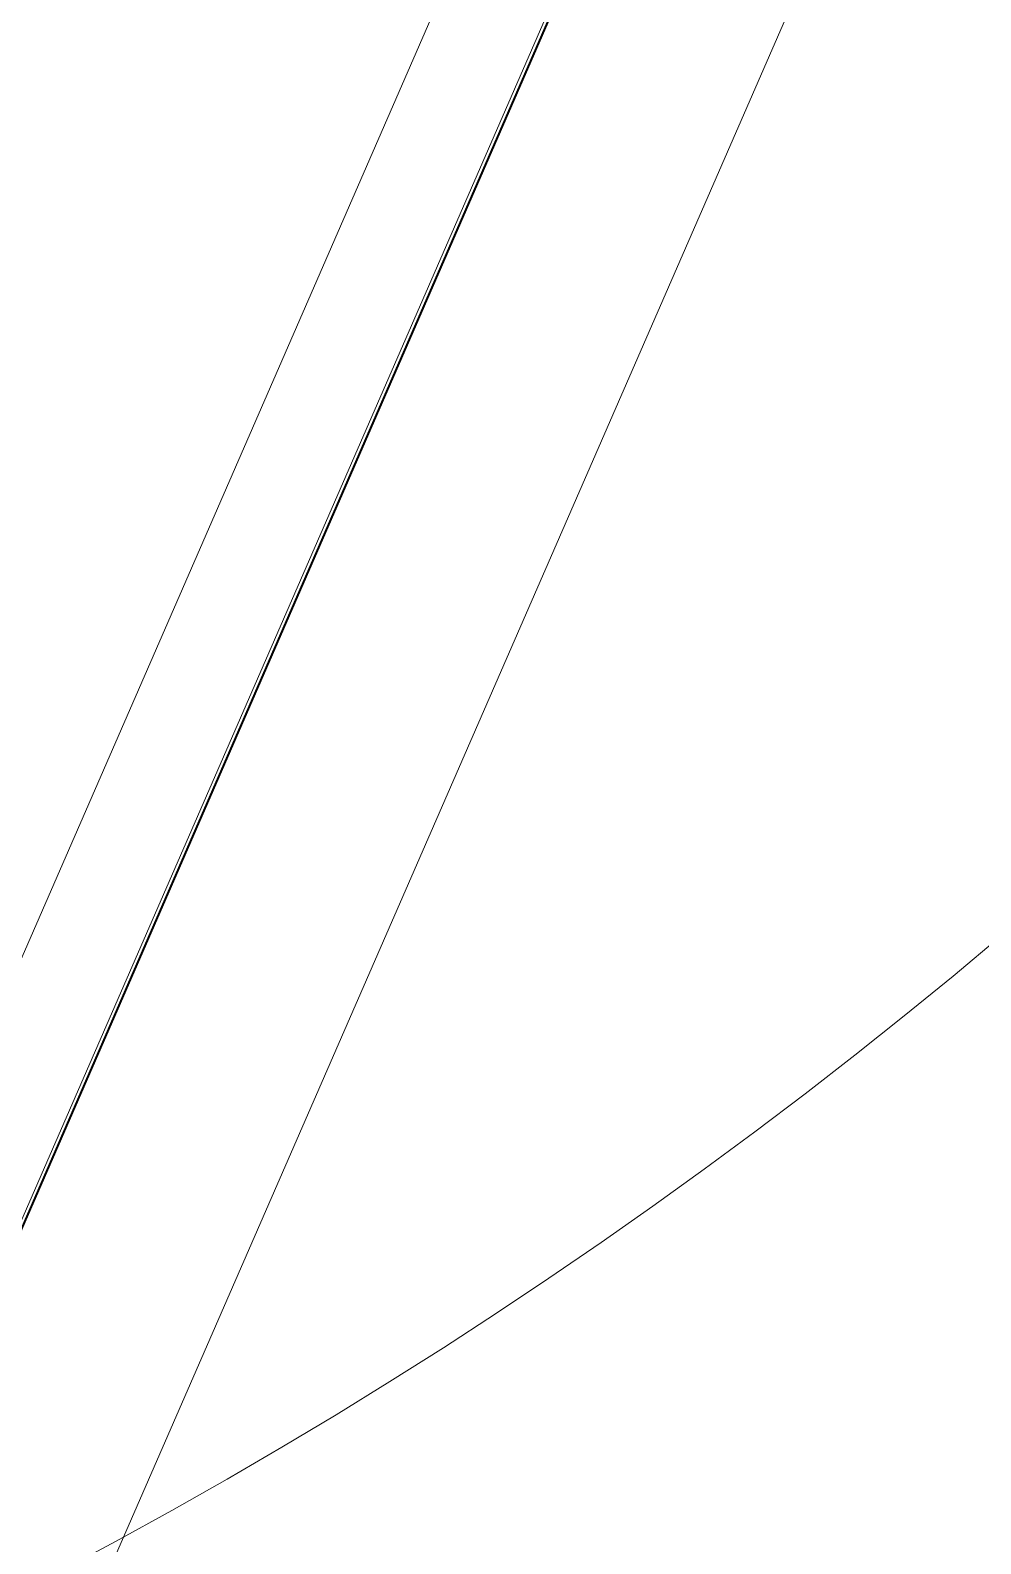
# Model space of a CAD drawing. Header units: millimetres. Extents: x -37281 to 954596, y -59787 to 956680.
# Drawn here: x 872566.2 to 872656.8, y -9107.6 to -8963.5 of the extents above; entities that cross this region are included whole.
import ezdxf
from ezdxf.enums import TextEntityAlignment as Align

# ---------------------------------------------------------------- set-up
doc = ezdxf.new("R2010")
doc.units = ezdxf.units.MM
doc.header["$MEASUREMENT"] = 0
doc.layers.add('0_Pen_No__40', color=7, linetype='Continuous', lineweight=35, true_color=0x2a2a2a)
doc.layers.add('A-15-MG_Structural_Grid_Pen_No__163', color=7, linetype='Continuous', lineweight=0, true_color=0x750077)
for name, color, linetype in [('A-15-MG_Structural_Grid', 7, 'Continuous'), ('New_A-25-M_Curtain_Wall', 7, 'Continuous'), ('New_A-25-M_Wall_Ext', 7, 'Continuous'), ('New_ArchiCAD Windows', 7, 'Continuous')]:
    doc.layers.add(name, color=color, linetype=linetype)
doc.layers.add('New_A-25-M_Curtain_Wall_Pen_No__90', color=8, linetype='Continuous', lineweight=20)
doc.layers.add('New_ArchiCAD Windows_Pen_No__3', color=7, linetype='Continuous', lineweight=18)
doc.styles.add('GENERATED_STYLE_4', font='')
doc.styles.get('GENERATED_STYLE_4').set_extended_font_data('Swis721 BT')

# ---------------------------------------------------------------- blocks, each defined once
blk = doc.blocks.new('Triple Window 19_2')
at = {"layer": 'New_ArchiCAD Windows_Pen_No__3', "linetype": 'Continuous'}
for p, q in [((1100, -190), (812.5, -190)), ((-1175, -200), (1175, -200))]:
    blk.add_line(p, q, dxfattribs=at)
blk = doc.blocks.new('Wall_353_2', base_point=(874468.42, -4712.54))
at = {"layer": 'New_ArchiCAD Windows', "color": 251, "linetype": 'Continuous', "lineweight": 20, "true_color": 0x606060, "xscale": -1, "zscale": 1000, "rotation": 66.44041158399281}
blk.add_blockref('Triple Window 19_2', (872821.46, -7989.17), dxfattribs=at)
blk = doc.blocks.new('Standard grid marker')
at = {"layer": 'A-15-MG_Structural_Grid_Pen_No__163', "linetype": 'Continuous'}
blk.add_circle((31225.95, 0), 500, dxfattribs=at)
at = {"layer": 'A-15-MG_Structural_Grid_Pen_No__163', "style": 'GENERATED_STYLE_4'}
for tag, p in [('AC_MarkerText_1_0', (-500, 41.18)), ('AC_MarkerText_1_1', (31225.95, 41.18))]:
    blk.add_attdef(tag, text='', height=350, rotation=90, dxfattribs=at).set_placement(p, align=Align.MIDDLE_CENTER)
blk = doc.blocks.new('Beam_8_2', base_point=(874303.43, -4591.33))
at = {"layer": 'New_A-25-M_Curtain_Wall_Pen_No__90', "linetype": 'Continuous'}
blk.add_line((874505.7, -4679.52), (866647.24, -22701.46), dxfattribs=at)

msp = doc.modelspace()

# ---------------------------------------------------------------- linework, layer by layer
at = {"layer": '0_Pen_No__40', "linetype": 'Continuous'}
msp.add_line((874037.86, -5700.74), (866899.19, -22071.98), dxfattribs=at)

# ---------------------------------------------------------------- block references
at = {"layer": 'A-15-MG_Structural_Grid', "color": 8, "linetype": 'Continuous', "lineweight": 15, "zscale": 1000, "rotation": 246.440411583993}
msp.add_blockref('Standard grid marker', (884817.18, 19955.36), dxfattribs=at)
at = {"layer": 'New_A-25-M_Curtain_Wall', "color": 8, "lineweight": 20}
msp.add_blockref('Beam_8_2', (874303.43, -4591.33), dxfattribs=at)
at = {"layer": 'New_A-25-M_Wall_Ext', "color": 250, "lineweight": 50, "true_color": 0x2a2a2a}
msp.add_blockref('Wall_353_2', (874468.42, -4712.54), dxfattribs=at)

doc.saveas('drawing.dxf')
